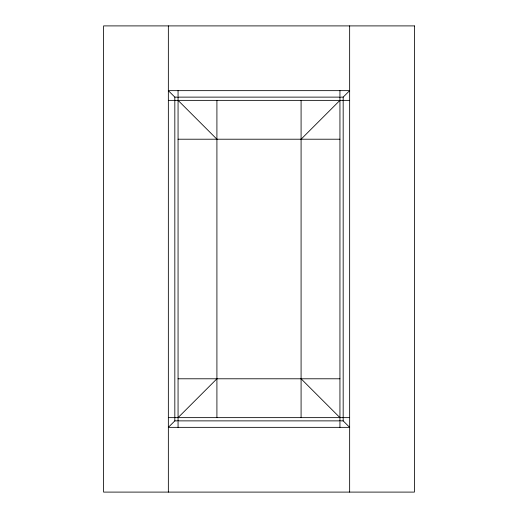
<?xml version="1.0" encoding="UTF-8"?>
<svg xmlns="http://www.w3.org/2000/svg" width="518" height="518" viewBox="0 0 518 518"><rect width="100%" height="100%" fill="white"/><g stroke="black" fill="none" stroke-linecap="round" stroke-linejoin="round"><path stroke-width="0.78" d="M301.087 139.213L339.938 100.362M343.175 97.125L349.65 90.65L168.35 90.65L174.825 97.125L174.825 420.875L168.35 427.35L349.65 427.35L343.175 420.875L343.175 97.125L174.825 97.125M178.062 417.637L216.912 378.787M168.35 100.362L349.65 100.362M178.062 139.213L339.938 139.213M178.062 378.787L339.938 378.787M168.35 417.637L173.957 417.637M174.825 417.637L343.175 417.637M344.043 417.637L349.65 417.637M174.825 420.875L343.175 420.875M178.062 100.362L216.912 139.213M301.087 378.787L339.938 417.637M349.65 25.9L349.65 492.1M339.938 90.65L339.938 96.257M339.938 97.125L339.938 420.875M339.938 421.743L339.938 427.35M301.087 100.362L301.087 417.637M216.912 100.362L216.912 417.637M178.062 90.65L178.062 96.257M178.062 97.125L178.062 420.875M178.062 421.743L178.062 427.35M168.35 25.9L168.35 492.1M414.4 25.9L103.6 25.9L103.6 492.1L414.4 492.1L414.4 25.9"/></g></svg>
